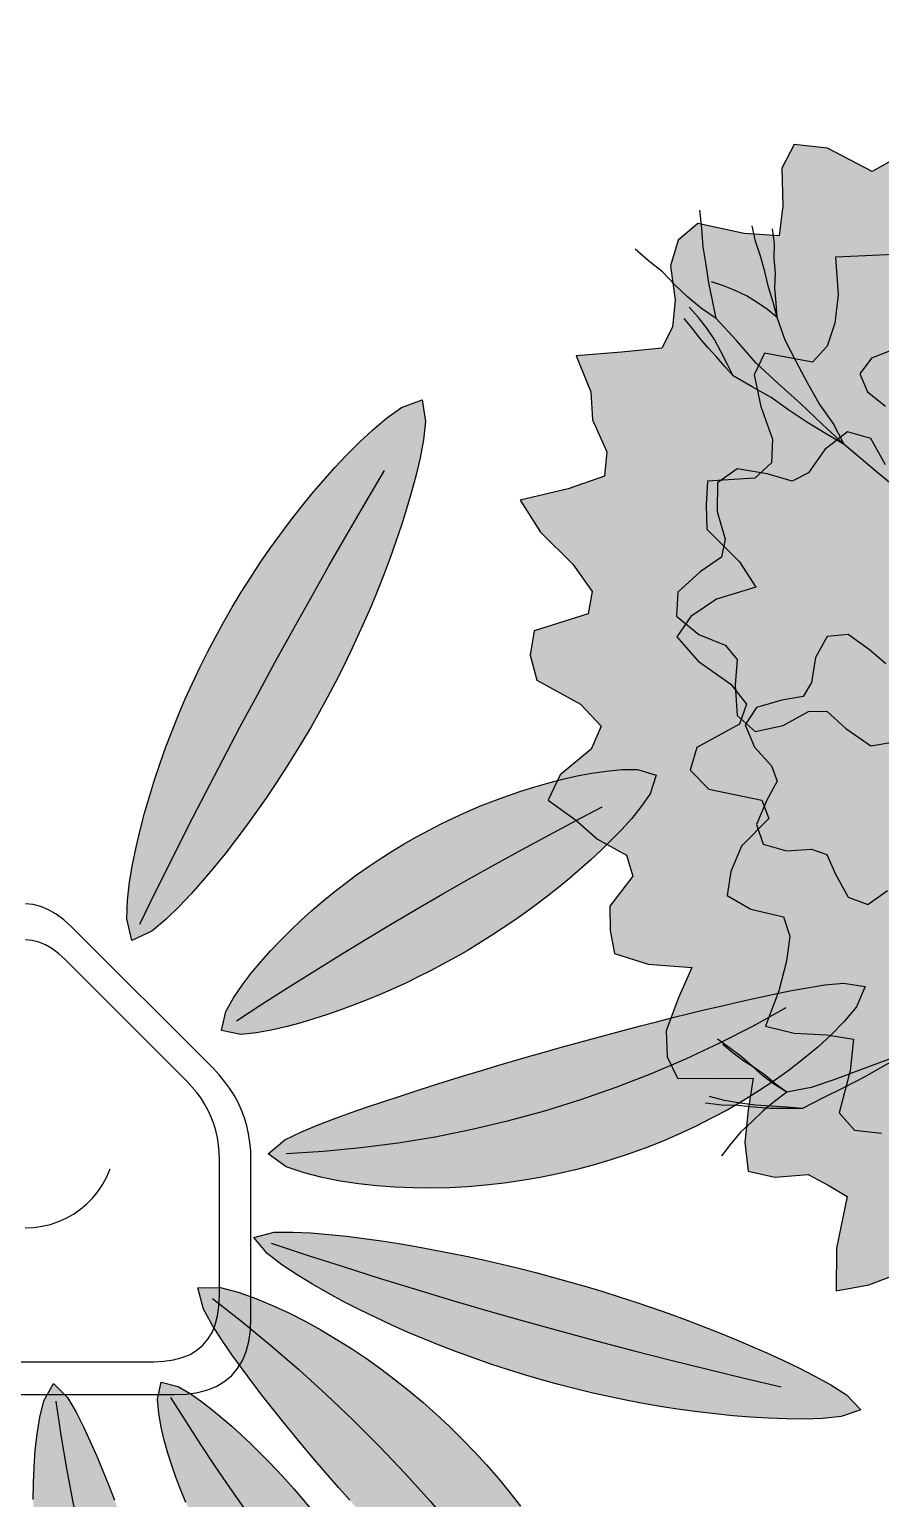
# Model space of a CAD drawing. Header units: millimetres. Extents: x 0 to 11077, y 0 to 9855.
# Drawn here: x 6153 to 6625, y 8323 to 9138 of the extents above; entities that cross this region are included whole.
import ezdxf

# ---------------------------------------------------------------- set-up
doc = ezdxf.new("R2010")
doc.units = ezdxf.units.MM
for name, color, linetype, true_color in [('EH-PLANT-FILL', 9, 'Continuous', 0xa6e6bd), ('EH-PLANT-LEAVES', 103, 'Continuous', 0x4dcc7a), ('EH-PLANT-POT', 118, 'Continuous', 0x003b2b), ('EH-PLANT-STEMS', 37, 'Continuous', 0x8c5e36)]:
    doc.layers.add(name, color=color, linetype=linetype, true_color=true_color)
doc.layers.add('Furniture Stretch', color=7, linetype='Continuous')

# ---------------------------------------------------------------- blocks, each defined once
blk = doc.blocks.new('EH_PLANT_SPIKY')
at = {"layer": 'EH-PLANT-FILL'}
for points in [[(58.96, 121.988), (56.112, 133.902), (56.556, 144.241), (57.743, 154.234), (59.375, 164.024), (61.333, 173.666), (63.557, 183.188), (66.013, 192.604), (68.68, 201.924), (71.545, 211.152), (74.597, 220.292), (77.832, 229.347), (81.243, 238.315), (84.828, 247.199), (88.585, 255.997), (92.512, 264.71), (96.607, 273.336), (100.87, 281.875), (105.299, 290.326), (109.895, 298.688), (114.656, 306.96), (119.582, 315.14), (124.674, 323.228), (129.93, 331.221), (135.353, 339.119), (140.942, 346.918), (146.701, 354.617), (152.632, 362.213), (158.74, 369.7), (165.033, 377.073), (171.523, 384.324), (178.23, 391.439), (185.184, 398.4), (192.442, 405.17), (200.114, 411.682), (208.486, 417.765), (219.989, 421.976), (221.882, 409.887), (220.681, 399.65), (218.818, 389.821), (216.578, 380.227), (214.072, 370.801), (211.355, 361.509), (208.461, 352.331), (205.407, 343.254), (202.205, 334.269), (198.864, 325.372), (195.389, 316.556), (191.783, 307.82), (188.047, 299.161), (184.183, 290.577), (180.193, 282.066), (176.075, 273.627), (171.83, 265.259), (167.458, 256.961), (162.958, 248.731), (158.329, 240.569), (153.572, 232.473), (148.684, 224.444), (143.665, 216.48), (138.513, 208.581), (133.225, 200.748), (127.798, 192.98), (122.229, 185.278), (116.51, 177.645), (110.633, 170.083), (104.583, 162.599), (98.34, 155.2), (91.87, 147.903), (85.112, 140.734), (77.949, 133.749), (70.081, 127.091)], [(108.701, 71.915), (111.046, 82.516), (115.368, 90.162), (120.144, 97.148), (125.194, 103.744), (130.446, 110.054), (135.863, 116.13), (141.423, 122.002), (147.114, 127.688), (152.927, 133.199), (158.854, 138.541), (164.891, 143.72), (171.035, 148.739), (177.283, 153.599), (183.632, 158.3), (190.08, 162.844), (196.627, 167.23), (203.27, 171.457), (210.008, 175.527), (216.839, 179.437), (223.763, 183.186), (230.779, 186.775), (237.884, 190.202), (245.079, 193.465), (252.363, 196.562), (259.735, 199.491), (267.196, 202.249), (274.747, 204.832), (282.388, 207.232), (290.123, 209.441), (297.958, 211.446), (305.901, 213.226), (313.968, 214.748), (322.187, 215.954), (330.614, 216.732), (339.397, 216.792), (349.801, 213.688), (346.427, 203.384), (341.453, 196.205), (336.143, 189.705), (330.647, 183.594), (325.019, 177.759), (319.289, 172.143), (313.472, 166.713), (307.576, 161.449), (301.608, 156.336), (295.57, 151.367), (289.465, 146.534), (283.293, 141.834), (277.054, 137.264), (270.748, 132.82), (264.375, 128.501), (257.934, 124.306), (251.424, 120.234), (244.844, 116.283), (238.193, 112.454), (231.47, 108.744), (224.672, 105.155), (217.8, 101.685), (210.852, 98.335), (203.824, 95.105), (196.717, 91.996), (189.526, 89.01), (182.248, 86.15), (174.879, 83.419), (167.412, 80.827), (159.839, 78.383), (152.146, 76.105), (144.311, 74.024), (136.299, 72.191), (128.037, 70.712), (119.345, 69.854)], [(134.482, 3.501), (143.778, 11.333), (153.076, 15.808), (162.315, 19.639), (171.498, 23.144), (180.629, 26.447), (189.711, 29.61), (198.75, 32.669), (207.749, 35.646), (216.713, 38.553), (225.645, 41.402), (234.552, 44.197), (243.436, 46.944), (252.303, 49.645), (261.156, 52.303), (270.002, 54.92), (278.843, 57.497), (287.686, 60.036), (296.534, 62.538), (305.391, 65.005), (314.264, 67.438), (323.155, 69.837), (332.07, 72.205), (341.014, 74.542), (349.992, 76.849), (359.008, 79.126), (368.068, 81.373), (377.178, 83.589), (386.346, 85.77), (395.58, 87.91), (404.89, 90.001), (414.292, 92.025), (423.808, 93.956), (433.473, 95.741), (443.357, 97.277), (453.625, 98.293), (465.639, 96.441), (460.794, 85.207), (454.078, 77.067), (446.857, 69.675), (439.301, 62.763), (431.479, 56.226), (423.432, 50.016), (415.184, 44.107), (406.755, 38.484), (398.157, 33.137), (389.402, 28.064), (380.502, 23.262), (371.464, 18.732), (362.299, 14.473), (353.014, 10.488), (343.617, 6.778), (334.117, 3.345), (324.521, 0.192), (314.837, -2.679), (305.074, -5.265), (295.239, -7.566), (285.34, -9.578), (275.385, -11.299), (265.382, -12.727), (255.339, -13.86), (245.264, -14.693), (235.164, -15.223), (225.049, -15.446), (214.925, -15.354), (204.8, -14.938), (194.682, -14.183), (184.579, -13.068), (174.499, -11.555), (164.448, -9.584), (154.436, -7.029), (144.466, -3.572)], [(126.7, -42.798), (137.891, -39.971), (148.145, -39.872), (158.192, -40.352), (168.118, -41.16), (177.957, -42.195), (187.728, -43.41), (197.441, -44.776), (207.104, -46.275), (216.72, -47.898), (226.294, -49.636), (235.827, -51.486), (245.322, -53.444), (254.781, -55.508), (264.204, -57.677), (273.594, -59.95), (282.951, -62.327), (292.277, -64.808), (301.572, -67.393), (310.838, -70.082), (320.074, -72.875), (329.284, -75.773), (338.466, -78.776), (347.622, -81.886), (356.753, -85.104), (365.859, -88.431), (374.941, -91.87), (383.998, -95.425), (393.031, -99.101), (402.039, -102.906), (411.019, -106.851), (419.969, -110.956), (428.883, -115.248), (437.75, -119.781), (446.549, -124.655), (455.219, -130.131), (463.252, -138.419), (452.354, -142.265), (442.107, -143.248), (431.998, -143.579), (421.971, -143.518), (412.003, -143.167), (402.083, -142.578), (392.206, -141.781), (382.369, -140.793), (372.57, -139.626), (362.808, -138.289), (353.083, -136.786), (343.396, -135.121), (333.748, -133.297), (324.138, -131.315), (314.567, -129.178), (305.037, -126.885), (295.549, -124.438), (286.103, -121.837), (276.701, -119.083), (267.343, -116.175), (258.032, -113.115), (248.767, -109.901), (239.551, -106.534), (230.385, -103.012), (221.269, -99.335), (212.207, -95.5), (203.201, -91.505), (194.252, -87.345), (185.365, -83.013), (176.544, -78.498), (167.796, -73.783), (159.133, -68.84), (150.572, -63.619), (142.148, -58.023), (133.948, -51.799)], [(95.636, -70.823), (107.881, -70.533), (118.003, -73.211), (127.643, -76.624), (136.986, -80.505), (146.103, -84.748), (155.025, -89.297), (163.771, -94.12), (172.348, -99.196), (180.761, -104.508), (189.011, -110.047), (197.098, -115.803), (205.019, -121.771), (212.772, -127.943), (220.355, -134.314), (227.763, -140.88), (234.994, -147.637), (242.044, -154.579), (248.908, -161.703), (255.583, -169.005), (262.065, -176.48), (268.351, -184.124), (274.435, -191.933), (280.314, -199.904), (285.983, -208.032), (291.437, -216.315), (296.67, -224.75), (301.675, -233.334), (306.444, -242.066), (310.966, -250.947), (315.226, -259.981), (319.202, -269.173), (322.859, -278.54), (326.141, -288.11), (328.937, -297.947), (330.969, -308.218), (329.904, -320.42), (318.304, -316.673), (309.645, -311.099), (301.598, -305.194), (293.884, -299.129), (286.394, -292.968), (279.072, -286.742), (271.885, -280.467), (264.812, -274.152), (257.84, -267.802), (250.957, -261.417), (244.158, -255), (237.436, -248.548), (230.786, -242.061), (224.205, -235.536), (217.689, -228.971), (211.235, -222.365), (204.84, -215.713), (198.502, -209.014), (192.217, -202.264), (185.984, -195.461), (179.799, -188.602), (173.66, -181.684), (167.565, -174.703), (161.511, -167.656), (155.498, -160.539), (149.524, -153.347), (143.588, -146.074), (137.691, -138.713), (131.836, -131.255), (126.029, -123.685), (120.279, -115.984), (114.604, -108.119), (109.04, -100.037), (103.656, -91.632), (98.641, -82.638)], [(15.595, -123.833), (23.312, -131.603), (28.028, -139.706), (32.133, -147.846), (35.908, -155.995), (39.463, -164.142), (42.853, -172.283), (46.111, -180.418), (49.257, -188.547), (52.302, -196.672), (55.255, -204.794), (58.123, -212.916), (60.908, -221.039), (63.615, -229.166), (66.246, -237.299), (68.801, -245.441), (71.284, -253.595), (73.693, -261.764), (76.031, -269.949), (78.299, -278.155), (80.496, -286.383), (82.625, -294.636), (84.684, -302.918), (86.675, -311.231), (88.597, -319.579), (90.449, -327.964), (92.232, -336.39), (93.941, -344.862), (95.573, -353.384), (97.123, -361.962), (98.578, -370.603), (99.924, -379.319), (101.133, -388.125), (102.155, -397.047), (102.891, -406.134), (103.085, -415.507), (100.545, -426.16), (90.954, -420.787), (84.226, -414.08), (78.169, -407.031), (72.528, -399.763), (67.203, -392.326), (62.147, -384.748), (57.333, -377.043), (52.743, -369.226), (48.368, -361.303), (44.202, -353.283), (40.242, -345.17), (36.485, -336.971), (32.931, -328.69), (29.58, -320.33), (26.431, -311.897), (23.486, -303.395), (20.745, -294.827), (18.209, -286.197), (15.879, -277.509), (13.756, -268.767), (11.842, -259.975), (10.137, -251.136), (8.644, -242.254), (7.365, -233.334), (6.301, -224.378), (5.456, -215.39), (4.835, -206.374), (4.443, -197.332), (4.289, -188.268), (4.387, -179.183), (4.755, -170.08), (5.427, -160.959), (6.457, -151.816), (7.956, -142.645), (10.206, -133.415)], [(75.247, -123.143), (84.647, -125.53), (91.375, -129.516), (97.529, -133.826), (103.356, -138.313), (108.953, -142.919), (114.37, -147.617), (119.637, -152.393), (124.771, -157.237), (129.783, -162.144), (134.683, -167.112), (139.475, -172.139), (144.165, -177.225), (148.755, -182.37), (153.248, -187.575), (157.647, -192.84), (161.952, -198.168), (166.165, -203.559), (170.287, -209.014), (174.321, -214.536), (178.267, -220.126), (182.125, -225.785), (185.898, -231.516), (189.584, -237.32), (193.186, -243.199), (196.702, -249.157), (200.132, -255.197), (203.475, -261.322), (206.727, -267.537), (209.883, -273.85), (212.935, -280.271), (215.87, -286.814), (218.665, -293.502), (221.279, -300.376), (223.63, -307.511), (225.505, -315.104), (225.077, -324.793), (215.386, -324.018), (208.049, -321.102), (201.239, -317.685), (194.745, -313.96), (188.483, -310.005), (182.413, -305.862), (176.513, -301.551), (170.769, -297.09), (165.174, -292.488), (159.723, -287.752), (154.413, -282.887), (149.242, -277.898), (144.21, -272.789), (139.317, -267.562), (134.564, -262.22), (129.951, -256.765), (125.48, -251.199), (121.151, -245.524), (116.967, -239.742), (112.928, -233.854), (109.036, -227.864), (105.293, -221.771), (101.7, -215.578), (98.261, -209.285), (94.977, -202.895), (91.852, -196.407), (88.89, -189.82), (86.098, -183.135), (83.484, -176.349), (81.06, -169.456), (78.844, -162.448), (76.865, -155.312), (75.173, -148.018), (73.866, -140.512), (73.192, -132.645)]]:
    blk.add_hatch(color=256, dxfattribs=at).paths.add_polyline_path(points, flags=0)
at = {"layer": 'EH-PLANT-LEAVES', "color": 103, "true_color": 0x4dcc7a}
for points in [[(58.96, 121.988), (56.112, 133.902), (56.556, 144.241), (57.743, 154.234), (59.375, 164.024), (61.333, 173.666), (63.557, 183.188), (66.013, 192.604), (68.68, 201.924), (71.545, 211.152), (74.597, 220.292), (77.832, 229.347), (81.243, 238.315), (84.828, 247.199), (88.585, 255.997), (92.512, 264.71), (96.607, 273.336), (100.87, 281.875), (105.299, 290.326), (109.895, 298.688), (114.656, 306.96), (119.582, 315.14), (124.674, 323.228), (129.93, 331.221), (135.353, 339.119), (140.942, 346.918), (146.701, 354.617), (152.632, 362.213), (158.74, 369.7), (165.033, 377.073), (171.523, 384.324), (178.23, 391.439), (185.184, 398.4), (192.442, 405.17), (200.114, 411.682), (208.486, 417.765), (219.989, 421.976), (221.882, 409.887), (220.681, 399.65), (218.818, 389.821), (216.578, 380.227), (214.072, 370.801), (211.355, 361.509), (208.461, 352.331), (205.407, 343.254), (202.205, 334.269), (198.864, 325.372), (195.389, 316.556), (191.783, 307.82), (188.047, 299.161), (184.183, 290.577), (180.193, 282.066), (176.075, 273.627), (171.83, 265.259), (167.458, 256.961), (162.958, 248.731), (158.329, 240.569), (153.572, 232.473), (148.684, 224.444), (143.665, 216.48), (138.513, 208.581), (133.225, 200.748), (127.798, 192.98), (122.229, 185.278), (116.51, 177.645), (110.633, 170.083), (104.583, 162.599), (98.34, 155.2), (91.87, 147.903), (85.112, 140.734), (77.949, 133.749), (70.081, 127.091)], [(108.701, 71.915), (111.046, 82.516), (115.368, 90.162), (120.144, 97.148), (125.194, 103.744), (130.446, 110.054), (135.863, 116.13), (141.423, 122.002), (147.114, 127.688), (152.927, 133.199), (158.854, 138.541), (164.891, 143.72), (171.035, 148.739), (177.283, 153.599), (183.632, 158.3), (190.08, 162.844), (196.627, 167.23), (203.27, 171.457), (210.008, 175.527), (216.839, 179.437), (223.763, 183.186), (230.779, 186.775), (237.884, 190.202), (245.079, 193.465), (252.363, 196.562), (259.735, 199.491), (267.196, 202.249), (274.747, 204.832), (282.388, 207.232), (290.123, 209.441), (297.958, 211.446), (305.901, 213.226), (313.968, 214.748), (322.187, 215.954), (330.614, 216.732), (339.397, 216.792), (349.801, 213.688), (346.427, 203.384), (341.453, 196.205), (336.143, 189.705), (330.647, 183.594), (325.019, 177.759), (319.289, 172.143), (313.472, 166.713), (307.576, 161.449), (301.608, 156.336), (295.57, 151.367), (289.465, 146.534), (283.293, 141.834), (277.054, 137.264), (270.748, 132.82), (264.375, 128.501), (257.934, 124.306), (251.424, 120.234), (244.844, 116.283), (238.193, 112.454), (231.47, 108.744), (224.672, 105.155), (217.8, 101.685), (210.852, 98.335), (203.824, 95.105), (196.717, 91.996), (189.526, 89.01), (182.248, 86.15), (174.879, 83.419), (167.412, 80.827), (159.839, 78.383), (152.146, 76.105), (144.311, 74.024), (136.299, 72.191), (128.037, 70.712), (119.345, 69.854)], [(134.482, 3.501), (143.778, 11.333), (153.076, 15.808), (162.315, 19.639), (171.498, 23.144), (180.629, 26.447), (189.711, 29.61), (198.75, 32.669), (207.749, 35.646), (216.713, 38.553), (225.645, 41.402), (234.552, 44.197), (243.436, 46.944), (252.303, 49.645), (261.156, 52.303), (270.002, 54.92), (278.843, 57.497), (287.686, 60.036), (296.534, 62.538), (305.391, 65.005), (314.264, 67.438), (323.155, 69.837), (332.07, 72.205), (341.014, 74.542), (349.992, 76.849), (359.008, 79.126), (368.068, 81.373), (377.178, 83.589), (386.346, 85.77), (395.58, 87.91), (404.89, 90.001), (414.292, 92.025), (423.808, 93.956), (433.473, 95.741), (443.357, 97.277), (453.625, 98.293), (465.639, 96.441), (460.794, 85.207), (454.078, 77.067), (446.857, 69.675), (439.301, 62.763), (431.479, 56.226), (423.432, 50.016), (415.184, 44.107), (406.755, 38.484), (398.157, 33.137), (389.402, 28.064), (380.502, 23.262), (371.464, 18.732), (362.299, 14.473), (353.014, 10.488), (343.617, 6.778), (334.117, 3.345), (324.521, 0.192), (314.837, -2.679), (305.074, -5.265), (295.239, -7.566), (285.34, -9.578), (275.385, -11.299), (265.382, -12.727), (255.339, -13.86), (245.264, -14.693), (235.164, -15.223), (225.049, -15.446), (214.925, -15.354), (204.8, -14.938), (194.682, -14.183), (184.579, -13.068), (174.499, -11.555), (164.448, -9.584), (154.436, -7.029), (144.466, -3.572)], [(126.7, -42.798), (137.891, -39.971), (148.145, -39.872), (158.192, -40.352), (168.118, -41.16), (177.957, -42.195), (187.728, -43.41), (197.441, -44.776), (207.104, -46.275), (216.72, -47.898), (226.294, -49.636), (235.827, -51.486), (245.322, -53.444), (254.781, -55.508), (264.204, -57.677), (273.594, -59.95), (282.951, -62.327), (292.277, -64.808), (301.572, -67.393), (310.838, -70.082), (320.074, -72.875), (329.284, -75.773), (338.466, -78.776), (347.622, -81.886), (356.753, -85.104), (365.859, -88.431), (374.941, -91.87), (383.998, -95.425), (393.031, -99.101), (402.039, -102.906), (411.019, -106.851), (419.969, -110.956), (428.883, -115.248), (437.75, -119.781), (446.549, -124.655), (455.219, -130.131), (463.252, -138.419), (452.354, -142.265), (442.107, -143.248), (431.998, -143.579), (421.971, -143.518), (412.003, -143.167), (402.083, -142.578), (392.206, -141.781), (382.369, -140.793), (372.57, -139.626), (362.808, -138.289), (353.083, -136.786), (343.396, -135.121), (333.748, -133.297), (324.138, -131.315), (314.567, -129.178), (305.037, -126.885), (295.549, -124.438), (286.103, -121.837), (276.701, -119.083), (267.343, -116.175), (258.032, -113.115), (248.767, -109.901), (239.551, -106.534), (230.385, -103.012), (221.269, -99.335), (212.207, -95.5), (203.201, -91.505), (194.252, -87.345), (185.365, -83.013), (176.544, -78.498), (167.796, -73.783), (159.133, -68.84), (150.572, -63.619), (142.148, -58.023), (133.948, -51.799)]]:
    blk.add_lwpolyline(points, close=True, dxfattribs=at)
for points in [[(179.799, -188.602), (173.66, -181.684), (167.565, -174.703), (161.511, -167.656), (155.498, -160.539), (149.524, -153.347), (143.588, -146.074), (137.691, -138.713), (131.836, -131.255), (126.029, -123.685), (120.279, -115.984), (114.604, -108.119), (109.04, -100.037), (103.656, -91.632), (98.641, -82.638), (95.636, -70.823), (107.881, -70.533), (118.003, -73.211), (127.643, -76.624), (136.986, -80.505), (146.103, -84.748), (155.025, -89.297), (163.771, -94.12), (172.348, -99.196), (180.761, -104.508), (189.011, -110.047), (197.098, -115.803), (205.019, -121.771), (212.772, -127.943), (220.355, -134.314), (227.763, -140.88), (234.994, -147.637), (242.044, -154.579), (248.908, -161.703), (255.583, -169.005), (262.065, -176.48), (268.351, -184.124), (274.435, -191.933)], [(4.289, -188.268), (4.387, -179.183), (4.755, -170.08), (5.427, -160.959), (6.457, -151.816), (7.956, -142.645), (10.206, -133.415), (15.595, -123.833), (23.312, -131.603), (28.028, -139.706), (32.133, -147.846), (35.908, -155.995), (39.463, -164.142), (42.853, -172.283), (46.111, -180.418), (49.257, -188.547)], [(88.89, -189.82), (86.098, -183.135), (83.484, -176.349), (81.06, -169.456), (78.844, -162.448), (76.865, -155.312), (75.173, -148.018), (73.866, -140.512), (73.192, -132.645), (75.247, -123.143), (84.647, -125.53), (91.375, -129.516), (97.529, -133.826), (103.356, -138.313), (108.953, -142.919), (114.37, -147.617), (119.637, -152.393), (124.771, -157.237), (129.783, -162.144), (134.683, -167.112), (139.475, -172.139), (144.165, -177.225), (148.755, -182.37), (153.248, -187.575), (157.647, -192.84)]]:
    blk.add_lwpolyline(points, dxfattribs=at)
at = {"layer": 'EH-PLANT-POT', "color": 118, "true_color": 0x003b2b}
for points in [[(-82.5, -130), (82.5, -130), (89.288, -129.705), (95.486, -128.819), (101.094, -127.344), (106.111, -125.278), (110.538, -122.622), (114.375, -119.375), (117.622, -115.538), (120.278, -111.111), (122.344, -106.094), (123.819, -100.486), (124.705, -94.288), (125, -87.5), (125, 0.25), (124.854, 5.148), (124.416, 9.925), (123.685, 14.58), (122.663, 19.115), (121.348, 23.529), (119.741, 27.822), (117.842, 31.993), (115.65, 36.044), (113.167, 39.974), (110.391, 43.782), (107.324, 47.47), (103.964, 51.036), (25.544, 129.456), (21.287, 133.358), (17.029, 136.551), (12.772, 139.035), (8.515, 140.809), (4.257, 141.873), (0, 142.228)], [(-70.95, -111.8), (70.95, -111.8), (76.788, -111.546), (82.118, -110.785), (86.941, -109.516), (91.256, -107.739), (95.063, -105.455), (98.363, -102.662), (101.155, -99.363), (103.439, -95.556), (105.216, -91.241), (106.485, -86.418), (107.246, -81.088), (107.5, -75.25), (107.5, 0.215), (107.374, 4.427), (106.997, 8.535), (106.369, 12.539), (105.49, 16.439), (104.359, 20.235), (102.977, 23.927), (101.344, 27.514), (99.459, 30.998), (97.324, 34.377), (94.937, 37.653), (92.298, 40.824), (89.409, 43.891), (21.968, 111.332), (18.307, 114.688), (14.645, 117.434), (10.984, 119.57), (7.323, 121.096), (3.661, 122.011), (0, 122.316)], [(-0.119, -37.5), (4.566, -37.291), (9.212, -36.644), (13.777, -35.565), (18.22, -34.062), (22.503, -32.15), (26.588, -29.844), (30.439, -27.167), (34.023, -24.14), (37.306, -20.79), (40.262, -17.148), (42.863, -13.244), (45.087, -9.115), (46.914, -4.794)]]:
    blk.add_lwpolyline(points, dxfattribs=at)
at = {"layer": 'EH-PLANT-STEMS', "color": 37, "true_color": 0x8c5e36}
for points in [[(63.312, 130.992), (72.312, 149.337), (81.421, 167.629), (90.637, 185.866), (99.961, 204.05), (109.392, 222.178), (118.929, 240.25), (128.573, 258.265), (138.323, 276.223), (148.178, 294.124), (158.139, 311.966), (168.205, 329.749), (178.376, 347.472), (188.651, 365.135), (199.03, 382.737)], [(117.041, 77.433), (131.111, 86.593), (145.248, 95.65), (159.451, 104.602), (173.719, 113.45), (188.052, 122.192), (202.449, 130.829), (216.91, 139.36), (231.432, 147.784), (246.016, 156.102), (260.661, 164.311), (275.366, 172.413), (290.13, 180.406), (304.952, 188.291), (319.832, 196.067)], [(144.479, 3.761), (165.279, 5.019), (186.023, 6.993), (206.687, 9.679), (227.246, 13.075), (247.677, 17.176), (267.954, 21.977), (288.054, 27.473), (307.953, 33.658), (327.627, 40.524), (347.054, 48.062), (366.21, 56.265), (385.072, 65.122), (403.618, 74.622), (421.826, 84.755)], [(136.174, -45.998), (156.115, -52.583), (176.1, -59.033), (196.129, -65.346), (216.201, -71.523), (236.313, -77.563), (256.467, -83.467), (276.66, -89.233), (296.892, -94.862), (317.162, -100.353), (337.468, -105.706), (357.811, -110.92), (378.188, -115.997), (398.6, -120.934), (419.044, -125.733)], [(103.672, -76.774), (119.951, -89.47), (135.907, -102.569), (151.531, -116.062), (166.813, -129.941), (181.744, -144.197), (196.314, -158.821), (210.515, -173.804), (224.338, -189.138), (237.773, -204.811), (250.812, -220.816), (263.448, -237.141), (275.673, -253.776), (287.478, -270.711), (298.857, -287.936)], [(16.845, -133.755), (19.595, -152.461), (22.73, -171.108), (26.25, -189.685), (30.153, -208.185), (34.438, -226.602), (39.102, -244.925), (44.144, -263.148), (49.561, -281.264), (55.351, -299.263), (61.511, -317.139), (68.04, -334.884), (74.934, -352.491), (82.19, -369.951), (89.805, -387.257)], [(80.461, -131.676), (88.492, -144.455), (96.683, -157.132), (105.033, -169.704), (113.54, -182.171), (122.204, -194.529), (131.022, -206.778), (139.994, -218.914), (149.118, -230.937), (158.392, -242.844), (167.816, -254.633), (177.386, -266.303), (187.103, -277.852), (196.965, -289.277), (206.969, -300.578)]]:
    blk.add_lwpolyline(points, dxfattribs=at)
blk = doc.blocks.new('EH_PLANT_BUSH')
at = {"layer": 'EH-PLANT-FILL'}
for points in [[(370.939, 0), (357.198, 12.474), (355.994, 24.894), (376.85, 39.609), (396.674, 55.749), (380.766, 67.139), (365.943, 77.784), (357.38, 89.105), (356.213, 102.142), (368.891, 119.86), (375.721, 136.751), (368.229, 148.774), (347.556, 154.742), (327.808, 159.883), (334.781, 178.006), (346.344, 199.962), (341.12, 213.155), (333.237, 224.771), (312.321, 226.915), (293.937, 229.649), (285.77, 239.79), (286.985, 258.403), (295.095, 284.97), (278.401, 288.293), (249.825, 277.458), (235.828, 281.049), (229.798, 294.128), (225.43, 310.278), (222.503, 329.875), (207.612, 332.249), (179.773, 311.376), (163.916, 308.282), (159.248, 326.508), (149.835, 336.535), (141.273, 349.663), (126.781, 348.327), (107.7, 331.465), (92.855, 323.825), (82.379, 330.404), (74.925, 352.495), (66.031, 374.481), (50.094, 356.434), (36.669, 348.878), (23.758, 339.753), (11.68, 334.457), (0, 361.036), (-12.82, 367.105), (-26.014, 372.024), (-36.061, 343.101), (-46.399, 330.148), (-60.076, 340.708), (-76.525, 360.02), (-90.19, 361.73), (-102.619, 357.876), (-111.276, 342.472), (-116.707, 320.649), (-133.082, 329.389), (-151.463, 340.191), (-170.086, 348.727), (-179.808, 338.17), (-183.837, 318.414), (-188.491, 301.648), (-199.429, 295.666), (-224.198, 308.582), (-242.738, 310.691), (-249.641, 297.511), (-249.033, 276.579), (-251.09, 260.011), (-270.426, 261.148), (-296.181, 266.683), (-306.982, 257.588), (-311.272, 243.192), (-308.66, 224.255), (-310.165, 209.209), (-316.129, 197.539), (-338.511, 195.44), (-363.698, 193.382), (-355.439, 173.359), (-354.609, 157.882), (-346.674, 140.065), (-347.908, 126.628), (-368.055, 119.588), (-394.744, 113.191), (-383.384, 95.588), (-365.464, 77.682), (-354.788, 62.559), (-357.038, 50.178), (-386.991, 40.674), (-389.079, 27.207), (-385.446, 13.46), (-361.216, 0), (-349.713, -12.212), (-355.291, -24.844), (-372.572, -39.159), (-379.199, -53.293), (-364.084, -64.198), (-351.766, -74.77), (-335.726, -83.706), (-332.303, -95.286), (-345.005, -112.099), (-344.818, -125.503), (-342.406, -138.341), (-323.749, -144.142), (-299.425, -146.039), (-307.162, -163.321), (-313.806, -181.176), (-313.094, -195.643), (-307.527, -207.43), (-285.733, -207.597), (-265.51, -207.439), (-268.325, -225.151), (-270.053, -243.157), (-268.235, -259.031), (-253.386, -262.389), (-234.955, -260.944), (-223.918, -266.855), (-213.32, -273.037), (-219.326, -301.876), (-219.538, -325.478), (-201.284, -322.121), (-181.66, -314.645), (-170.176, -320.054), (-160.7, -329.483), (-157.995, -354.862), (-148.556, -367.689), (-135.266, -371.641), (-117.666, -362.138), (-102.002, -355.722), (-89.207, -357.791), (-81.328, -382.618), (-70.192, -398.078), (-56.712, -403.528), (-40.733, -387.546), (-25.92, -370.671), (-13.084, -374.677), (0, -392.326), (14.168, -405.727), (28.061, -401.286), (40.392, -384.3), (50.604, -360.066), (64.017, -363.059), (82.018, -385.866), (97.332, -390.379), (109.774, -382.827), (115.146, -354.383), (124.056, -340.842), (139.332, -344.858), (158.301, -355.55), (174.467, -357.711), (178.124, -335.003), (184.362, -319.324), (184.444, -295.173), (197.275, -292.472), (218.912, -301.307), (232.932, -298.14), (240.07, -286.104), (235.515, -261.566), (239.048, -247.541), (246.301, -237.85), (273.386, -246.157), (289.705, -243.092), (286.335, -223.709), (280.152, -203.542), (276.332, -186.388), (287.499, -179.649), (316.753, -182.877), (334.342, -177.773), (327.532, -159.748), (317.021, -141.147), (313.931, -126.836), (328.882, -119.703), (349.178, -113.455), (362.024, -103.809), (360.077, -89.777), (350.724, -74.549), (340.108, -59.97), (349.585, -49.131), (365.891, -38.457), (392.499, -27.446), (387.793, -13.542), (359.574, 0)], [(298.472, 0), (305.719, 12.32), (325.356, 26.265), (333.147, 40.451), (315.593, 51.289), (295.103, 60.246), (282.05, 69.519), (297.434, 86.153), (305.806, 102.093), (301.635, 114.395), (287.988, 122.7), (267.996, 127.166), (254.783, 133.72), (259.292, 149.703), (267.658, 169.257), (268.049, 185.021), (244.332, 183.604), (221.411, 180.776), (206.999, 183.385), (208.252, 200.029), (214.08, 222.88), (202.473, 228.544), (186.692, 228.657), (166.435, 221.485), (153.993, 223.097), (152.783, 241.608), (149.917, 259.663), (141.576, 269.751), (126.147, 265.85), (107.551, 252.432), (92.25, 243.242), (88.253, 264.351), (81.907, 282.777), (71.628, 290.608), (57.293, 280.641), (43.495, 267.638), (32.723, 269.501), (22.549, 279.323), (11.903, 295.382), (0, 309.731), (-12.119, 300.739), (-22.616, 280.149), (-33.195, 273.384), (-47.259, 290.799), (-61.055, 299.066), (-75.873, 307.829), (-84.373, 291.288), (-94.296, 282.451), (-100.597, 265.252), (-119.361, 280.152), (-135.578, 285.725), (-152.972, 291.464), (-159.728, 276.656), (-158.824, 251.161), (-166.48, 241.187), (-187.476, 249.486), (-203.1, 248.752), (-219.808, 248.112), (-218.274, 227.247), (-220.096, 211.405), (-224.399, 198.8), (-232.564, 189.883), (-259.271, 194.83), (-264.927, 182.866), (-261.261, 165.211), (-254.717, 147.061), (-255.266, 133.974), (-264.482, 125.498), (-290.711, 123.861), (-291.607, 110.592), (-291.137, 97.196), (-273.044, 79.088), (-264.002, 65.071), (-285.798, 58.346), (-300.114, 48.773), (-307.836, 37.378), (-295.993, 23.895), (-277.805, 11.195), (-269.185, 0), (-273.107, -11.006), (-296.684, -23.951), (-300.434, -36.479), (-290.111, -47.148), (-260.608, -53.204), (-256.781, -63.291), (-272.017, -78.791), (-277.804, -92.745), (-279.959, -106.175), (-266.745, -113.65), (-248.724, -118.021), (-245.147, -128.663), (-246.92, -142.559), (-251.321, -158.926), (-258.664, -178.543), (-242.787, -182.443), (-224.566, -183.352), (-209.784, -185.852), (-211.723, -203.363), (-217.822, -226.777), (-209.296, -236.247), (-194.276, -237.945), (-175.822, -233.976), (-166.998, -241.938), (-162.077, -256.304), (-161.424, -279.594), (-150.657, -287.053), (-138.907, -292.74), (-118.598, -278.359), (-106.477, -280.757), (-98.022, -293.612), (-91.827, -317.024), (-77.807, -315.676), (-64.49, -315.895), (-47.224, -290.583), (-35.498, -292.351), (-24.621, -304.983), (-12.936, -321.01), (0, -320.787), (12.577, -312.092), (23.885, -295.868), (34.457, -283.778), (46.491, -286.072), (61.702, -302.238), (74.713, -303.123), (85.001, -293.456), (89.897, -269.276), (96.233, -253.745), (111.156, -260.894), (126.735, -267.088), (140.047, -266.837), (147.637, -255.715), (148.718, -235.179), (150.125, -217.493), (167.903, -223.438), (183.283, -224.482), (199.848, -225.582), (201.433, -209.714), (199.204, -191.338), (201.19, -178.239), (211.686, -172.836), (236.769, -177.921), (255.035, -176.038), (246.731, -156.023), (238.564, -137.735), (238.511, -125.18), (256.977, -121.937), (286.201, -121.939), (295.921, -112.228), (288.827, -96.425), (280.492, -81.245), (276.334, -68.11), (296.416, -60.514), (309.275, -50.262), (321.868, -39.082), (316.727, -25.569), (300.373, -12.105), (291.297, 0)], [(-85.309, 173.307), (-76.685, 182.744), (-74.61, 193.26), (-82.773, 200.528), (-95.172, 203.391), (-103.355, 206.656), (-105.636, 215.517), (-107.637, 228.144), (-114.566, 236.322), (-125.337, 234.472), (-135.306, 226.563), (-142.961, 222.201), (-151.311, 225.941), (-162.431, 232.25), (-173.145, 231.932), (-178.413, 222.357), (-178.446, 209.632), (-179.808, 200.927), (-187.939, 196.732), (-199.804, 191.971), (-206.236, 183.396), (-202.035, 173.307), (-192.106, 165.347), (-186.15, 158.855), (-187.939, 149.883), (-191.615, 137.638), (-188.921, 127.263), (-178.413, 124.257), (-166, 127.056), (-157.21, 127.666), (-151.311, 120.673), (-144.029, 110.164), (-134.238, 105.802), (-125.337, 112.142), (-119.786, 123.593), (-114.782, 130.845), (-105.636, 131.098), (-92.88, 130.239), (-83.365, 135.173), (-82.773, 146.086), (-88.264, 157.565), (-90.814, 165.999)], [(-151.856, 62.191), (-154.363, 72.049), (-147.227, 84.566), (-140.976, 100.134), (-146.051, 112.449), (-161.526, 116.229), (-177.425, 115.285), (-186.695, 119.471), (-192.032, 132.855), (-200.306, 147.448), (-213.098, 151.159), (-225.702, 141.416), (-234.876, 128.398), (-243.929, 123.76), (-257.72, 127.932), (-274.289, 130.562), (-285.166, 122.874), (-285.407, 106.945), (-280.949, 91.656), (-282.967, 81.687), (-294.828, 73.505), (-307.214, 62.191), (-307.986, 48.894), (-295.682, 38.774), (-280.949, 32.727), (-274.413, 24.933), (-275.412, 10.559), (-274.289, -6.179), (-264.374, -15.073), (-248.79, -11.764), (-234.876, -4.015), (-224.708, -3.765), (-214.092, -13.507), (-200.306, -23.065), (-187.17, -20.858), (-180.042, -6.612), (-177.425, 9.098), (-171.28, 17.204), (-157.045, 19.429), (-140.976, 24.249), (-134.512, 35.894), (-141.205, 50.35)], [(-121.391, -34.166), (-119.856, -22.662), (-129.918, -13.726), (-142.931, -8.521), (-149.328, -2.221), (-148.864, 9.74), (-149.552, 24.309), (-157.589, 32.682), (-170.849, 30.387), (-183.032, 23.458), (-191.946, 22.385), (-201.008, 30.206), (-212.827, 38.751), (-224.385, 37.687), (-230.857, 25.89), (-233.036, 12.045), (-237.755, 4.406), (-249.52, 2.197), (-263.57, -1.715), (-269.944, -11.414), (-264.756, -23.831), (-255.291, -34.166), (-252.26, -42.619), (-257.869, -53.194), (-263.57, -66.618), (-259.961, -77.649), (-247.019, -81.334), (-233.036, -80.378), (-224.539, -83.278), (-219.768, -94.257), (-212.827, -107.084), (-201.952, -111.14), (-191.002, -103.319), (-183.032, -91.791), (-175.466, -86.956), (-163.908, -90.07), (-149.552, -92.642), (-139.6, -86.669), (-138.887, -73.231), (-142.931, -59.812), (-141.994, -50.882), (-132.353, -43.787)]]:
    blk.add_hatch(color=256, dxfattribs=at).paths.add_polyline_path(points, flags=0)
at = {"layer": 'EH-PLANT-LEAVES'}
for points in [[(-188.491, 301.648), (-199.429, 295.666), (-224.198, 308.582), (-242.738, 310.691), (-249.641, 297.511), (-249.033, 276.579), (-251.09, 260.011), (-270.426, 261.148), (-296.181, 266.683), (-306.982, 257.588), (-311.272, 243.192), (-308.66, 224.255), (-310.165, 209.209), (-316.129, 197.539), (-338.511, 195.44), (-363.698, 193.382), (-355.439, 173.359), (-354.609, 157.882), (-346.674, 140.065), (-347.908, 126.628), (-368.055, 119.588), (-394.744, 113.191), (-383.384, 95.588), (-365.464, 77.682), (-354.788, 62.559), (-357.038, 50.178), (-386.991, 40.674), (-389.079, 27.207), (-385.446, 13.46), (-361.216, 0), (-349.713, -12.212), (-355.291, -24.844), (-372.572, -39.159), (-379.199, -53.293), (-364.084, -64.198), (-351.766, -74.77), (-335.726, -83.706), (-332.303, -95.286), (-345.005, -112.099), (-344.818, -125.503), (-342.406, -138.341), (-323.749, -144.142), (-299.425, -146.039), (-307.162, -163.321), (-313.806, -181.176), (-313.094, -195.643), (-307.527, -207.43), (-285.733, -207.597), (-265.51, -207.439), (-268.325, -225.151), (-270.053, -243.157), (-268.235, -259.031), (-253.386, -262.389), (-234.955, -260.944), (-223.918, -266.855), (-213.32, -273.037), (-219.326, -301.876), (-219.538, -325.478), (-201.284, -322.121), (-181.66, -314.645)], [(-187.476, 249.486), (-203.1, 248.752), (-219.808, 248.112), (-218.274, 227.247), (-220.096, 211.405), (-224.399, 198.8), (-232.564, 189.883), (-259.271, 194.83), (-264.927, 182.866), (-261.261, 165.211), (-254.717, 147.061), (-255.266, 133.974), (-264.482, 125.498), (-290.711, 123.861), (-291.607, 110.592), (-291.137, 97.196), (-273.044, 79.088), (-264.002, 65.071), (-285.798, 58.346), (-300.114, 48.773), (-307.836, 37.378), (-295.993, 23.895), (-277.805, 11.195), (-269.185, 0), (-273.107, -11.006), (-296.684, -23.951), (-300.434, -36.479), (-290.111, -47.148), (-260.608, -53.204), (-256.781, -63.291), (-272.017, -78.791), (-277.804, -92.745), (-279.959, -106.175), (-266.745, -113.65), (-248.724, -118.021), (-245.147, -128.663), (-246.92, -142.559), (-251.321, -158.926), (-258.664, -178.543), (-242.787, -182.443), (-224.566, -183.352), (-209.784, -185.852), (-211.723, -203.363), (-217.822, -226.777), (-209.296, -236.247), (-194.276, -237.945)], [(-187.939, 196.732), (-199.804, 191.971), (-206.236, 183.396), (-202.035, 173.307), (-192.106, 165.347)], [(-192.032, 132.855), (-200.306, 147.448), (-213.098, 151.159), (-225.702, 141.416), (-234.876, 128.398), (-243.929, 123.76), (-257.72, 127.932), (-274.289, 130.562), (-285.166, 122.874), (-285.407, 106.945), (-280.949, 91.656), (-282.967, 81.687), (-294.828, 73.505), (-307.214, 62.191), (-307.986, 48.894), (-295.682, 38.774), (-280.949, 32.727), (-274.413, 24.933), (-275.412, 10.559), (-274.289, -6.179), (-264.374, -15.073), (-248.79, -11.764), (-234.876, -4.015), (-224.708, -3.765), (-214.092, -13.507), (-200.306, -23.065), (-187.17, -20.858)], [(-191.946, 22.385), (-201.008, 30.206), (-212.827, 38.751), (-224.385, 37.687), (-230.857, 25.89), (-233.036, 12.045), (-237.755, 4.406), (-249.52, 2.197), (-263.57, -1.715), (-269.944, -11.414), (-264.756, -23.831), (-255.291, -34.166), (-252.26, -42.619), (-257.869, -53.194), (-263.57, -66.618), (-259.961, -77.649), (-247.019, -81.334), (-233.036, -80.378), (-224.539, -83.278), (-219.768, -94.257), (-212.827, -107.084), (-201.952, -111.14), (-191.002, -103.319)]]:
    blk.add_lwpolyline(points, dxfattribs=at)
at = {"layer": 'EH-PLANT-STEMS'}
for points in [[(-285.985, 214.026), (-287.974, 223.963), (-290.047, 233.883), (-291.557, 243.905), (-293.217, 253.902), (-293.933, 264.011), (-295.074, 274.081)], [(-252.13, 214.576), (-254.3, 223.119), (-256.922, 231.534), (-259.02, 240.095), (-261.368, 248.591), (-264.117, 256.965), (-266.044, 265.566)], [(-252.13, 214.576), (-252.71, 222.78), (-253.415, 230.975), (-253.148, 239.195), (-253.783, 247.395), (-253.659, 255.619), (-254.668, 263.782)], [(-285.985, 214.026), (-294.143, 219.62), (-301.733, 225.963), (-308.876, 232.806), (-315.753, 239.916), (-323.518, 246.044), (-330.995, 252.52)], [(-252.13, 214.576), (-257.512, 219.023), (-263.287, 222.946), (-269.2, 226.657), (-275.533, 229.596), (-282.004, 232.216), (-288.631, 234.411)], [(-276.538, 182.163), (-279.982, 188.923), (-283.321, 195.736), (-287.011, 202.364), (-291.171, 208.709), (-295.838, 214.691), (-300.968, 220.281)], [(-276.538, 182.163), (-281.161, 187.421), (-285.743, 192.715), (-290.482, 197.869), (-295.087, 203.143), (-299.237, 208.782), (-303.795, 214.096)], [(-214.927, 144.188), (-227.217, 155.383), (-239.292, 166.811), (-251.563, 178.027), (-263.869, 189.205), (-274.714, 201.805), (-285.985, 214.026)], [(-214.927, 144.188), (-221.204, 155.926), (-228.811, 166.849), (-235.431, 178.398), (-241.711, 190.135), (-247.691, 202.027), (-252.13, 214.576)], [(-214.927, 144.188), (-225.344, 150.287), (-235.712, 156.47), (-245.787, 163.12), (-255.577, 170.184), (-266.084, 176.127), (-276.538, 182.163)], [(-101.993, 63.226), (-121.983, 75.009), (-140.567, 88.906), (-159.776, 101.924), (-179.352, 114.384), (-197.215, 129.196), (-214.927, 144.188)], [(-246.765, -215.261), (-253.671, -211.062), (-260.122, -206.191), (-266.092, -200.742), (-272.219, -195.47), (-278.622, -190.537), (-285.192, -185.829)], [(-246.765, -215.261), (-252.754, -210.949), (-258.442, -206.248), (-264.436, -201.944), (-270.678, -198.008), (-276.53, -193.512), (-282.263, -188.865)], [(-168.528, -189.989), (-181.671, -193.949), (-194.565, -198.656), (-207.449, -203.391), (-220.276, -208.279), (-233.292, -212.638), (-246.765, -215.261)], [(-168.528, -189.989), (-180.731, -194.349), (-192.251, -200.285), (-203.518, -206.686), (-215.073, -212.552), (-226.664, -218.345), (-238.167, -224.313)], [(-238.167, -224.313), (-246.82, -223.555), (-255.489, -222.997), (-264.161, -222.502), (-272.76, -221.273), (-281.337, -219.899), (-289.705, -217.567)], [(-246.765, -215.261), (-253.572, -220.336), (-260.035, -225.842), (-266.235, -231.643), (-272.476, -237.399), (-277.883, -243.946), (-283.127, -250.623)], [(-238.167, -224.313), (-247.143, -224.211), (-256.12, -224.21), (-265.066, -223.473), (-274.008, -222.683), (-282.981, -222.396), (-291.903, -221.41)]]:
    blk.add_lwpolyline(points, dxfattribs=at)

msp = doc.modelspace()

# ---------------------------------------------------------------- block references
at = {"layer": 'Furniture Stretch'}
for name, p in [('EH_PLANT_BUSH', (6820, 8764)), ('EH_PLANT_SPIKY', (6151, 8511))]:
    msp.add_blockref(name, p, dxfattribs=at)

doc.saveas('drawing.dxf')
